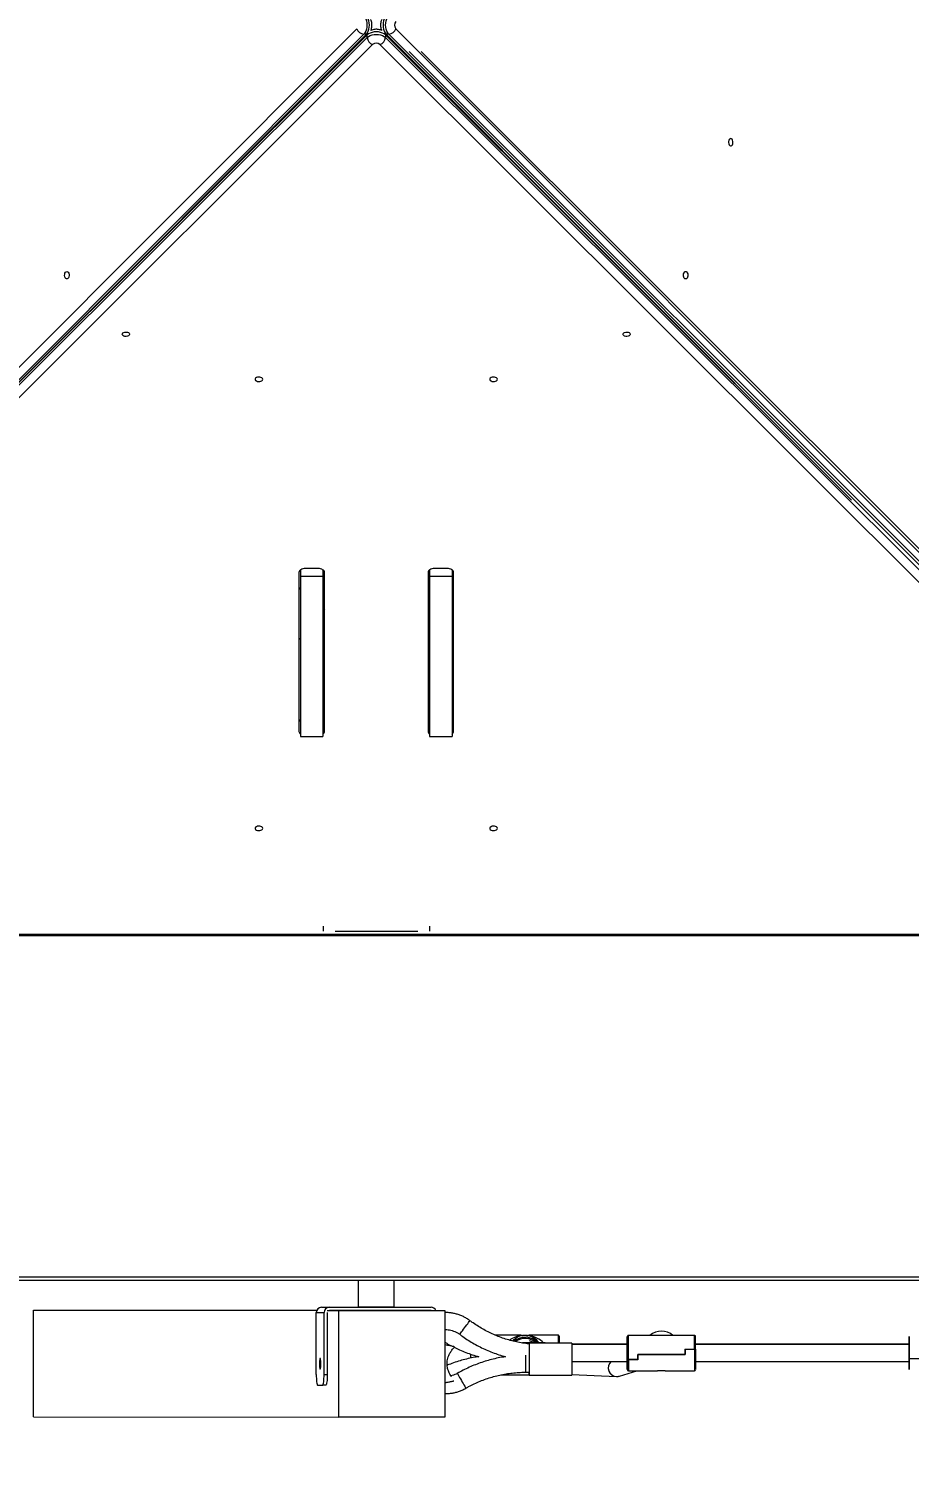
# Model space of a CAD drawing. Header units: millimetres. Extents: x -10881 to 8954, y -8695 to 5624.
# Drawn here: x -5240 to -4415, y -823 to 523 of the extents above; entities that cross this region are included whole.
import ezdxf

# ---------------------------------------------------------------- set-up
doc = ezdxf.new("R2010")
doc.units = ezdxf.units.MM
for name, color, linetype in [('DIKOM_ОБЪЕКТ', 7, 'Continuous'), ('DIKOM_РАЗМЕР_ЗОНА', 7, 'Continuous'), ('DIKOM_РАЗМЕР_ОБЪЕКТА', 7, 'Continuous')]:
    doc.layers.add(name, color=color, linetype=linetype)
doc.styles.add('style1', font='arial.ttf', dxfattribs={"width": 0.8})
doc.dimstyles.new('1-50', dxfattribs={"dimtxt": 300, "dimasz": 200, "dimexe": 100, "dimexo": 0, "dimgap": 100, "dimtad": 1, "dimtxsty": 'style1', "dimcen": 200, "dimclrd": 7, "dimclre": 7, "dimclrt": 7, "dimadec": 1, "dimazin": 2, "dimtfac": 1, "dimtmove": 0, "dimatfit": 2, "dimfxl": 0, "dimlwd": 25, "dimlwe": 18, "dimarcsym": 0})

# ---------------------------------------------------------------- blocks, each defined once
blk = doc.blocks.new('*D9')
at = {"layer": 'Defpoints', "color": 0, "transparency": 16777216}
for p in [(-9534, 4149), (-6877.1, 4149), (-2715.7, -5051.1)]:
    blk.add_point(p, dxfattribs=at)
at = {"layer": 'DIKOM_РАЗМЕР_ОБЪЕКТА', "color": 7, "lineweight": 18, "transparency": 16777216}
for p, q in [((-6877.1, 4149), (-9634, 4149)), ((-2715.7, -5051.1), (-9634, -5051.1))]:
    blk.add_line(p, q, dxfattribs=at)
at = {"layer": 'DIKOM_РАЗМЕР_ОБЪЕКТА', "color": 7, "lineweight": 25, "transparency": 16777216}
blk.add_line((-9534, -4851.1), (-9534, 3949), dxfattribs=at)
at = {"layer": 'DIKOM_РАЗМЕР_ОБЪЕКТА', "color": 7, "transparency": 16777216}
for points in [[(-9567.3, 3949), (-9500.7, 3949), (-9534, 4149)], [(-9567.3, -4851.1), (-9500.7, -4851.1), (-9534, -5051.1)]]:
    blk.add_solid(points, dxfattribs=at)
at = {"layer": 'DIKOM_РАЗМЕР_ОБЪЕКТА', "color": 7, "transparency": 16777216, "insert": (-9787.2, -451.1), "char_height": 300, "attachment_point": 5, "rotation": 90, "style": 'style1'}
blk.add_mtext('9200', dxfattribs=at)
blk = doc.blocks.new('*D10')
at = {"layer": 'Defpoints', "color": 0, "transparency": 16777216}
for p in [(-7152.7, 2730.8), (7385.2, 911.3), (7385.2, -7693.8)]:
    blk.add_point(p, dxfattribs=at)
at = {"layer": 'DIKOM_РАЗМЕР_ОБЪЕКТА', "color": 7, "lineweight": 18, "transparency": 16777216}
for p, q in [((-7152.7, 2730.8), (-7152.7, -7793.8)), ((7385.2, 911.3), (7385.2, -7793.8))]:
    blk.add_line(p, q, dxfattribs=at)
at = {"layer": 'DIKOM_РАЗМЕР_ОБЪЕКТА', "color": 7, "lineweight": 25, "transparency": 16777216}
blk.add_line((-6952.7, -7693.8), (7185.2, -7693.8), dxfattribs=at)
at = {"layer": 'DIKOM_РАЗМЕР_ОБЪЕКТА', "color": 7, "transparency": 16777216}
for points in [[(-6952.7, -7660.4), (-6952.7, -7727.1), (-7152.7, -7693.8)], [(7185.2, -7660.4), (7185.2, -7727.1), (7385.2, -7693.8)]]:
    blk.add_solid(points, dxfattribs=at)
at = {"layer": 'DIKOM_РАЗМЕР_ОБЪЕКТА', "color": 7, "transparency": 16777216, "insert": (116.2, -7440.6), "char_height": 300, "attachment_point": 5, "style": 'style1'}
blk.add_mtext('14500', dxfattribs=at)
blk = doc.blocks.new('*D11')
at = {"layer": 'Defpoints', "color": 0, "transparency": 16777216}
for p in [(-7028.4, 5624.1), (-10431.3, -7165.9), (-2784.8, -7165.9)]:
    blk.add_point(p, dxfattribs=at)
at = {"layer": 'DIKOM_РАЗМЕР_ЗОНА', "color": 7, "lineweight": 18, "transparency": 16777216}
for p, q in [((-7028.4, 5624.1), (-10531.3, 5624.1)), ((-2784.8, -7165.9), (-10531.3, -7165.9))]:
    blk.add_line(p, q, dxfattribs=at)
at = {"layer": 'DIKOM_РАЗМЕР_ЗОНА', "color": 7, "lineweight": 25, "transparency": 16777216}
blk.add_line((-10431.3, 5424.1), (-10431.3, -6965.9), dxfattribs=at)
at = {"layer": 'DIKOM_РАЗМЕР_ЗОНА', "color": 7, "transparency": 16777216}
for points in [[(-10464.6, 5424.1), (-10397.9, 5424.1), (-10431.3, 5624.1)], [(-10464.6, -6965.9), (-10397.9, -6965.9), (-10431.3, -7165.9)]]:
    blk.add_solid(points, dxfattribs=at)
at = {"layer": 'DIKOM_РАЗМЕР_ЗОНА', "color": 7, "transparency": 16777216, "insert": (-10684.4, -770.9), "char_height": 300, "attachment_point": 5, "rotation": 90, "style": 'style1'}
blk.add_mtext('12800', dxfattribs=at)
blk = doc.blocks.new('*D12')
at = {"layer": 'Defpoints', "color": 0, "transparency": 16777216}
for p in [(-9113.3, 3014), (8954.2, 2756.5), (8954.2, -8594.5)]:
    blk.add_point(p, dxfattribs=at)
at = {"layer": 'DIKOM_РАЗМЕР_ЗОНА', "color": 7, "lineweight": 18, "transparency": 16777216}
for p, q in [((-9113.3, 3014), (-9113.3, -8694.5)), ((8954.2, 2756.5), (8954.2, -8694.5))]:
    blk.add_line(p, q, dxfattribs=at)
at = {"layer": 'DIKOM_РАЗМЕР_ЗОНА', "color": 7, "lineweight": 25, "transparency": 16777216}
blk.add_line((-8913.3, -8594.5), (8754.2, -8594.5), dxfattribs=at)
at = {"layer": 'DIKOM_РАЗМЕР_ЗОНА', "color": 7, "transparency": 16777216}
for points in [[(-8913.3, -8561.2), (-8913.3, -8627.8), (-9113.3, -8594.5)], [(8754.2, -8561.2), (8754.2, -8627.8), (8954.2, -8594.5)]]:
    blk.add_solid(points, dxfattribs=at)
at = {"layer": 'DIKOM_РАЗМЕР_ЗОНА', "color": 7, "transparency": 16777216, "insert": (-79.6, -8341.3), "char_height": 300, "attachment_point": 5, "style": 'style1'}
blk.add_mtext('18000', dxfattribs=at)

msp = doc.modelspace()

# ---------------------------------------------------------------- linework, layer by layer
at = {"layer": 'DIKOM_ОБЪЕКТ', "color": 7, "linetype": 'Continuous', "lineweight": 15}
for p, q in [((-5763.762, -309.278), (-4932.875, 522.859)), ((-4926.219, 517.72), (-5757.106, -314.416)), ((-5755.379, -316.143), (-4923.084, 514.585)), ((-4923.084, 516.981), (-5360.114, 80.774)), ((-5360.105, 80.783), (-4923.823, 517.72)), ((-4923.823, 517.72), (-4926.219, 517.72)), ((-4923.823, 517.72), (-4923.002, 517.802)), ((-4923.002, 517.802), (-4923.084, 516.981)), ((-4923.084, 514.585), (-4923.084, 516.981)), ((-4905.955, 516.981), (-4906.037, 517.802)), ((-4906.037, 517.802), (-4905.216, 517.72)), ((-4905.955, 516.981), (-4905.955, 514.585)), ((-4468.935, 80.783), (-4905.955, 516.981)), ((-4905.955, 514.585), (-4073.66, -316.143)), ((-4902.82, 517.72), (-4905.216, 517.72)), ((-4905.216, 517.72), (-4468.925, 80.774)), ((-4071.933, -314.416), (-4902.82, 517.72)), ((-4896.164, 522.858), (-4065.277, -309.278)), ((-4917.945, 507.929), (-5750.24, -322.8)), ((-4078.799, -322.8), (-4911.094, 507.929)), ((-4073.367, -308.716), (-4883.762, 501.369)), ((-4872.295, 501.401), (-4069.34, -301.248)), ((-4985.52, 15.308), (-4985.52, 9.529)), ((-4969.02, 16.531), (-4981.02, 16.531)), ((-4964.52, 15.308), (-4964.52, 9.529)), ((-4864.52, 15.308), (-4864.52, 9.529)), ((-4848.02, 16.531), (-4860.02, 16.531)), ((-4843.52, 15.308), (-4843.52, 9.529)), ((-4987.02, 12.921), (-4987.02, -136.302)), ((-4985.52, 9.529), (-4964.52, 9.529)), ((-4985.52, 9.529), (-4985.52, -140.897)), ((-4964.52, 9.529), (-4964.52, -140.897)), ((-4963.02, -136.302), (-4963.02, 12.921)), ((-4866.02, 12.921), (-4866.02, -136.302)), ((-4864.52, 9.529), (-4843.52, 9.529)), ((-4864.52, 9.529), (-4864.52, -140.897)), ((-4843.52, 9.529), (-4843.52, -140.897)), ((-4842.02, -136.302), (-4842.02, 12.921)), ((-4963.02, -21.195), (-4964.52, -23.21)), ((-4985.52, -48.622), (-4987.02, -50.261)), ((-4985.52, -140.897), (-4964.52, -140.897)), ((-4864.52, -140.897), (-4843.52, -140.897)), ((-4964.409, -318.785), (-4964.409, -323.716)), ((-4864.409, -323.716), (-4864.409, -318.785)), ((-5746.815, -326.449), (-4082.225, -326.449)), ((-5746.815, -327.657), (-4082.225, -327.657)), ((-4953.139, -323.716), (-4875.679, -323.716)), ((-6067.666, -647.878), (-3761.35, -647.878)), ((-6067.666, -650.877), (-3761.35, -650.877)), ((-4931.363, -650.877), (-4931.363, -676.292)), ((-4897.663, -676.292), (-4897.663, -650.877)), ((-5235.98, -678.974), (-5136.726, -678.972)), ((-5235.98, -678.974), (-4970.358, -679.286)), ((-5235.98, -778.974), (-5235.98, -678.974)), ((-5136.726, -678.972), (-4970.305, -679.167)), ((-4970.774, -681.289), (-4963.462, -681.297)), ((-4970.774, -739.289), (-4970.774, -681.289)), ((-4965.811, -676.289), (-4931.363, -676.288)), ((-4965.811, -676.289), (-4958.499, -676.297)), ((-4963.462, -739.297), (-4963.462, -681.297)), ((-4960.484, -679.297), (-4949.58, -679.31)), ((-4960.484, -681.297), (-4960.484, -739.297)), ((-4958.499, -676.297), (-4863.215, -676.295)), ((-4863.215, -679.295), (-4958.499, -679.297)), ((-4949.58, -679.31), (-4850.326, -679.308)), ((-4949.58, -779.31), (-4949.58, -679.31)), ((-4897.663, -676.287), (-4870.527, -676.287)), ((-4870.527, -676.287), (-4863.215, -676.295)), ((-4861.229, -679.295), (-4850.326, -679.308)), ((-4850.326, -679.308), (-4850.326, -779.308)), ((-4849.076, -711.735), (-4850.326, -711.551)), ((-4849.076, -711.735), (-4850.326, -711.551)), ((-4779.049, -702.518), (-4802.929, -702.518)), ((-4778.328, -702.803), (-4777.59, -702.832)), ((-4756.23, -709.792), (-4777.45, -709.792)), ((-4772.719, -702.832), (-4771.981, -702.803)), ((-4731.229, -709.835), (-4771.229, -709.835)), ((-4744.154, -702.518), (-4771.22, -702.518)), ((-4765.767, -709.792), (-4770.976, -707.691)), ((-4756.23, -709.792), (-4756.23, -709.835)), ((-4679.175, -711.018), (-4731.229, -711.018)), ((-4679.175, -711.061), (-4731.229, -711.061)), ((-4679.175, -711.104), (-4731.229, -711.104)), ((-4679.175, -711.148), (-4731.229, -711.148)), ((-4679.175, -711.191), (-4731.229, -711.191)), ((-4679.175, -711.234), (-4731.229, -711.234)), ((-4679.175, -711.277), (-4731.229, -711.277)), ((-4648.902, -702.777), (-4678.175, -702.777)), ((-4616.175, -702.777), (-4645.448, -702.777)), ((-4414.829, -711.018), (-4615.175, -711.018)), ((-4414.829, -711.061), (-4615.175, -711.061)), ((-4414.829, -711.104), (-4615.175, -711.104)), ((-4414.829, -711.148), (-4615.175, -711.148)), ((-4414.829, -711.191), (-4615.175, -711.191)), ((-4414.829, -711.234), (-4615.175, -711.234)), ((-4414.829, -711.277), (-4615.175, -711.277)), ((-4679.175, -715.177), (-4679.175, -714.904)), ((-4679.175, -715.076), (-4679.175, -719.96)), ((-4679.175, -715.177), (-4679.175, -715.278)), ((-4679.175, -720.281), (-4679.175, -715.177)), ((-4679.175, -720.281), (-4679.175, -715.278)), ((-4679.175, -720.161), (-4679.175, -720.281)), ((-4679.175, -720.281), (-4679.175, -725.266)), ((-4679.175, -725.343), (-4679.175, -725.164)), ((-4679.175, -725.343), (-4679.175, -725.44)), ((-4669.275, -725.427), (-4678.175, -725.427)), ((-4669.175, -725.524), (-4678.175, -725.524)), ((-4625.175, -720.603), (-4669.275, -720.603)), ((-4669.175, -725.266), (-4669.275, -725.266)), ((-4669.175, -720.603), (-4625.075, -720.603)), ((-4669.175, -720.603), (-4669.175, -721.567)), ((-4669.175, -721.567), (-4669.175, -725.266)), ((-4669.175, -725.266), (-4669.175, -725.524)), ((-4625.175, -715.556), (-4616.175, -715.556)), ((-4625.175, -720.161), (-4625.075, -720.161)), ((-4625.175, -720.281), (-4625.075, -720.281)), ((-4625.075, -715.659), (-4625.075, -715.556)), ((-4625.075, -715.659), (-4616.175, -715.659)), ((-4625.075, -720.161), (-4625.075, -720.281)), ((-4625.075, -720.281), (-4625.075, -720.161)), ((-4625.075, -720.603), (-4625.075, -720.281)), ((-4615.175, -715.472), (-4615.175, -715.299)), ((-4615.175, -715.574), (-4615.175, -715.395)), ((-4414.829, -714.543), (-4414.829, -714.462)), ((-4414.829, -719.578), (-4414.829, -714.543)), ((-4414.829, -714.583), (-4414.829, -719.482)), ((-4414.829, -714.583), (-4414.829, -714.644)), ((-4414.829, -719.578), (-4414.829, -714.644)), ((-4414.829, -719.542), (-4414.829, -719.578)), ((-4414.829, -719.578), (-4414.829, -724.577)), ((-4414.829, -724.53), (-4414.829, -724.476)), ((-4404.829, -724.577), (-4414.829, -724.577)), ((-4414.829, -724.577), (-4414.829, -724.629)), ((-4963.462, -739.297), (-4960.484, -739.297)), ((-4797.897, -739.749), (-4796.23, -739.749)), ((-4796.23, -739.792), (-4771.229, -739.792)), ((-4774.68, -737.277), (-4771.229, -737.277)), ((-4771.229, -739.835), (-4731.229, -739.835)), ((-4731.229, -727.277), (-4679.175, -727.277)), ((-4731.229, -739.403), (-4689.461, -741.24)), ((-4686.653, -740.876), (-4670.267, -735.777)), ((-4678.175, -735.777), (-4650.945, -735.777)), ((-4643.459, -735.777), (-4616.175, -735.777)), ((-4615.175, -727.277), (-4414.829, -727.277)), ((-4969.555, -749.29), (-4964.68, -749.296)), ((-4961.703, -749.296), (-4964.68, -749.296)), ((-4850.326, -747.007), (-4849.076, -746.824)), ((-4850.326, -747.007), (-4849.076, -746.824)), ((-4689.461, -741.24), (-4689.242, -741.247)), ((-4686.961, -740.965), (-4686.653, -740.876)), ((-5235.98, -778.974), (-4949.58, -779.31)), ((-4850.326, -779.308), (-4949.58, -779.31))]:
    msp.add_line(p, q, dxfattribs=at)
at = {"layer": 'DIKOM_ОБЪЕКТ', "color": 7, "linetype": 'Continuous', "lineweight": 15, "flags": 128}
for points in [[(-4926.219, 534.849), (-4925.232, 533.614), (-4924.417, 532.07), (-4923.81, 530.282), (-4923.435, 528.326), (-4923.308, 526.284), (-4923.435, 524.242), (-4923.81, 522.286), (-4924.417, 520.498), (-4925.232, 518.955), (-4926.219, 517.72)], [(-4923.823, 517.72), (-4922.836, 518.955), (-4922.021, 520.499), (-4921.414, 522.286), (-4921.039, 524.242), (-4920.912, 526.284), (-4921.039, 528.326), (-4921.414, 530.282), (-4922.021, 532.07), (-4922.836, 533.614), (-4923.823, 534.849)], [(-4905.216, 534.849), (-4906.203, 533.614), (-4907.018, 532.07), (-4907.626, 530.282), (-4908.001, 528.326), (-4908.127, 526.284), (-4908.001, 524.242), (-4907.626, 522.286), (-4907.018, 520.499), (-4906.203, 518.955), (-4905.216, 517.72)], [(-4902.82, 517.72), (-4903.808, 518.955), (-4904.622, 520.498), (-4905.23, 522.286), (-4905.605, 524.242), (-4905.732, 526.284), (-4905.605, 528.326), (-4905.23, 530.282), (-4904.622, 532.07), (-4903.808, 533.614), (-4902.82, 534.849)], [(-4905.955, 516.981), (-4907.19, 517.968), (-4908.734, 518.783), (-4910.521, 519.39), (-4912.478, 519.765), (-4914.52, 519.892), (-4916.562, 519.765), (-4918.518, 519.39), (-4920.305, 518.783), (-4921.849, 517.968), (-4923.084, 516.981)], [(-4923.084, 514.585), (-4921.849, 515.572), (-4920.305, 516.386), (-4918.518, 516.994), (-4916.562, 517.369), (-4914.52, 517.496), (-4912.478, 517.369), (-4910.521, 516.994), (-4908.734, 516.386), (-4907.19, 515.572), (-4905.955, 514.585)], [(-4582.208, 419.844), (-4582.892, 419.654), (-4583.502, 419.106), (-4583.972, 418.258), (-4584.25, 417.203), (-4584.307, 416.055), (-4584.137, 414.938), (-4583.758, 413.973), (-4583.211, 413.266), (-4582.555, 412.892), (-4581.862, 412.892), (-4581.206, 413.266), (-4580.659, 413.974), (-4580.279, 414.939), (-4580.109, 416.056), (-4580.166, 417.204), (-4580.445, 418.259), (-4580.915, 419.106), (-4581.524, 419.655), (-4582.208, 419.844)], [(-5204.571, 295.122), (-5203.887, 294.932), (-5203.277, 294.384), (-5202.808, 293.536), (-5202.529, 292.481), (-5202.472, 291.332), (-5202.642, 290.216), (-5203.021, 289.251), (-5203.568, 288.544), (-5204.224, 288.17), (-5204.918, 288.17), (-5205.573, 288.544), (-5206.121, 289.252), (-5206.5, 290.216), (-5206.67, 291.333), (-5206.613, 292.482), (-5206.334, 293.537), (-5205.865, 294.384), (-5205.255, 294.932), (-5204.571, 295.122)], [(-4624.468, 288.122), (-4625.152, 288.311), (-4625.762, 288.86), (-4626.232, 289.707), (-4626.51, 290.762), (-4626.567, 291.911), (-4626.397, 293.027), (-4626.018, 293.992), (-4625.471, 294.7), (-4624.815, 295.074), (-4624.122, 295.074), (-4623.466, 294.7), (-4622.919, 293.993), (-4622.539, 293.028), (-4622.369, 291.911), (-4622.426, 290.763), (-4622.705, 289.708), (-4623.175, 288.86), (-4623.784, 288.312), (-4624.468, 288.122)], [(-5152.734, 236.285), (-5152.544, 236.969), (-5151.996, 237.578), (-5151.148, 238.048), (-5150.093, 238.326), (-5148.945, 238.384), (-5147.828, 238.213), (-5146.863, 237.834), (-5146.156, 237.287), (-5145.782, 236.631), (-5145.782, 235.938), (-5146.156, 235.282), (-5146.863, 234.735), (-5147.828, 234.356), (-5148.945, 234.186), (-5150.093, 234.243), (-5151.148, 234.522), (-5151.996, 234.991), (-5152.544, 235.601), (-5152.734, 236.285)], [(-4683.305, 236.285), (-4683.116, 236.969), (-4682.567, 237.578), (-4681.72, 238.048), (-4680.665, 238.326), (-4679.516, 238.384), (-4678.399, 238.213), (-4677.435, 237.834), (-4676.727, 237.287), (-4676.353, 236.631), (-4676.353, 235.938), (-4676.727, 235.282), (-4677.435, 234.735), (-4678.399, 234.356), (-4679.516, 234.186), (-4680.665, 234.243), (-4681.72, 234.522), (-4682.567, 234.991), (-4683.116, 235.601), (-4683.305, 236.285)], [(-5021.02, 194.033), (-5021.209, 194.717), (-5021.758, 195.326), (-5022.605, 195.796), (-5023.66, 196.074), (-5024.809, 196.132), (-5025.926, 195.962), (-5026.89, 195.582), (-5027.598, 195.035), (-5027.972, 194.38), (-5027.972, 193.686), (-5027.598, 193.031), (-5026.89, 192.484), (-5025.926, 192.104), (-5024.809, 191.934), (-5023.66, 191.991), (-5022.605, 192.27), (-5021.758, 192.739), (-5021.209, 193.349), (-5021.02, 194.033)], [(-4801.02, 194.033), (-4801.209, 194.717), (-4801.758, 195.326), (-4802.605, 195.796), (-4803.66, 196.074), (-4804.809, 196.132), (-4805.926, 195.962), (-4806.89, 195.582), (-4807.598, 195.035), (-4807.972, 194.38), (-4807.972, 193.686), (-4807.598, 193.031), (-4806.89, 192.484), (-4805.926, 192.104), (-4804.809, 191.934), (-4803.66, 191.991), (-4802.605, 192.27), (-4801.758, 192.739), (-4801.209, 193.349), (-4801.02, 194.033)], [(-4981.02, 16.531), (-4982.19, 16.461), (-4983.316, 16.256), (-4984.353, 15.922), (-4985.262, 15.473), (-4986.008, 14.926), (-4986.563, 14.302), (-4986.904, 13.625), (-4987.02, 12.921)], [(-4963.02, 12.921), (-4963.135, 13.625), (-4963.476, 14.302), (-4964.031, 14.926), (-4964.777, 15.473), (-4965.686, 15.922), (-4966.724, 16.256), (-4967.849, 16.461), (-4969.02, 16.531)], [(-4860.02, 16.531), (-4861.19, 16.461), (-4862.316, 16.256), (-4863.353, 15.922), (-4864.262, 15.473), (-4865.008, 14.926), (-4865.563, 14.302), (-4865.904, 13.625), (-4866.02, 12.921)], [(-4842.02, 12.921), (-4842.135, 13.625), (-4842.476, 14.302), (-4843.031, 14.926), (-4843.777, 15.473), (-4844.686, 15.922), (-4845.724, 16.256), (-4846.849, 16.461), (-4848.02, 16.531)], [(-4985.52, -1.149), (-4986.642, -2.686), (-4987.02, -3.199)], [(-5021.02, -227.159), (-5021.209, -226.475), (-5021.758, -225.865), (-5022.605, -225.396), (-5023.66, -225.117), (-5024.809, -225.06), (-5025.926, -225.23), (-5026.89, -225.609), (-5027.598, -226.156), (-5027.972, -226.812), (-5027.972, -227.505), (-5027.598, -228.161), (-5026.89, -228.708), (-5025.926, -229.087), (-5024.809, -229.257), (-5023.66, -229.2), (-5022.605, -228.922), (-5021.758, -228.452), (-5021.209, -227.842), (-5021.02, -227.159)], [(-4801.02, -227.159), (-4801.209, -226.475), (-4801.758, -225.865), (-4802.605, -225.396), (-4803.66, -225.117), (-4804.809, -225.06), (-4805.926, -225.23), (-4806.89, -225.609), (-4807.598, -226.156), (-4807.972, -226.812), (-4807.972, -227.505), (-4807.598, -228.161), (-4806.89, -228.708), (-4805.926, -229.087), (-4804.809, -229.257), (-4803.66, -229.2), (-4802.605, -228.922), (-4801.758, -228.452), (-4801.209, -227.842), (-4801.02, -227.159)], [(-4897.663, -676.292), (-4897.842, -676.292), (-4898.377, -676.293), (-4899.256, -676.293), (-4900.46, -676.293), (-4901.963, -676.294), (-4903.734, -676.294), (-4905.735, -676.294), (-4907.923, -676.294), (-4910.251, -676.294), (-4912.67, -676.294), (-4915.128, -676.294), (-4917.573, -676.294), (-4919.953, -676.294), (-4922.217, -676.294), (-4924.317, -676.294), (-4926.208, -676.294), (-4927.85, -676.293), (-4929.207, -676.293), (-4930.251, -676.293), (-4930.96, -676.293), (-4931.318, -676.292), (-4931.363, -676.292)], [(-4836.313, -701.677), (-4836.201, -701.528), (-4835.87, -701.086), (-4835.334, -700.373), (-4834.621, -699.421), (-4833.762, -698.276), (-4832.797, -696.991), (-4831.773, -695.625), (-4830.737, -694.243), (-4829.737, -692.909), (-4828.819, -691.687), (-4828.028, -690.632), (-4827.4, -689.794), (-4826.964, -689.213), (-4826.741, -688.915), (-4826.713, -688.877)], [(-4771.229, -709.835), (-4771.229, -710.011), (-4771.229, -710.535), (-4771.229, -711.393), (-4771.229, -712.567), (-4771.229, -714.029), (-4771.229, -715.743), (-4771.229, -717.671), (-4771.229, -719.767), (-4771.229, -721.981), (-4771.229, -724.263), (-4771.229, -726.557), (-4771.229, -728.812), (-4771.229, -730.973), (-4771.229, -732.99), (-4771.229, -734.816), (-4771.229, -736.409), (-4771.229, -737.73), (-4771.229, -738.748), (-4771.229, -739.441), (-4771.229, -739.791), (-4771.229, -739.791), (-4771.229, -739.44), (-4771.229, -738.747), (-4771.229, -737.727), (-4771.229, -737.234)], [(-4771.229, -710.463), (-4771.229, -710.01), (-4771.229, -709.835)], [(-4744.154, -702.518), (-4744.154, -702.623), (-4744.154, -703.085), (-4744.154, -703.903), (-4744.154, -705.059), (-4744.154, -706.529), (-4744.154, -708.278), (-4744.154, -709.835)], [(-4743.154, -703.518), (-4743.154, -703.618), (-4743.154, -704.06), (-4743.154, -704.844), (-4743.154, -705.952), (-4743.154, -707.359), (-4743.154, -709.033), (-4743.154, -709.835)], [(-4731.229, -709.835), (-4731.229, -710.011), (-4731.229, -710.535), (-4731.229, -711.393), (-4731.229, -712.567), (-4731.229, -714.029), (-4731.229, -715.743), (-4731.229, -717.671), (-4731.229, -719.767), (-4731.229, -721.981), (-4731.229, -724.263), (-4731.229, -726.557), (-4731.229, -728.812), (-4731.229, -730.973), (-4731.229, -732.99), (-4731.229, -734.816), (-4731.229, -736.409), (-4731.229, -737.73), (-4731.229, -738.748), (-4731.229, -739.441), (-4731.229, -739.791), (-4731.229, -739.835)], [(-4679.175, -725.343), (-4679.175, -723.122), (-4679.175, -720.813), (-4679.175, -718.47), (-4679.175, -716.144), (-4679.175, -713.891), (-4679.175, -711.76), (-4679.175, -709.802), (-4679.175, -708.06), (-4679.175, -706.575), (-4679.175, -705.381), (-4679.175, -704.504), (-4679.175, -703.966), (-4679.175, -703.777), (-4679.175, -703.944), (-4679.175, -704.461), (-4679.175, -705.317), (-4679.175, -706.492), (-4679.175, -707.96), (-4679.175, -709.687), (-4679.175, -711.234)], [(-4679.175, -711.277), (-4679.175, -710.855), (-4679.175, -710.805), (-4679.175, -711.147), (-4679.175, -711.867), (-4679.175, -712.931), (-4679.175, -714.289)], [(-4678.175, -725.427), (-4678.175, -723.073), (-4678.175, -720.635), (-4678.175, -718.166), (-4678.175, -715.721), (-4678.175, -713.357), (-4678.175, -711.125), (-4678.175, -709.075), (-4678.175, -707.255), (-4678.175, -705.703), (-4678.175, -704.455), (-4678.175, -703.539), (-4678.175, -702.976), (-4678.175, -702.778), (-4678.175, -702.777)], [(-4616.175, -715.556), (-4616.175, -713.218), (-4616.175, -711.013), (-4616.175, -708.99), (-4616.175, -707.193), (-4616.175, -705.663), (-4616.175, -704.433), (-4616.175, -703.53), (-4616.175, -702.974), (-4616.175, -702.778), (-4616.175, -702.777)], [(-4615.175, -715.472), (-4615.175, -713.194), (-4615.175, -711.062), (-4615.175, -709.128), (-4615.175, -707.438), (-4615.175, -706.033), (-4615.175, -704.947), (-4615.175, -704.206), (-4615.175, -703.827), (-4615.175, -703.777)], [(-4414.829, -724.53), (-4414.829, -722.27), (-4414.829, -719.942), (-4414.829, -717.599), (-4414.829, -715.294), (-4414.829, -713.081), (-4414.829, -711.009), (-4414.829, -709.126), (-4414.829, -707.476), (-4414.829, -706.095), (-4414.829, -705.016), (-4414.829, -704.264), (-4414.829, -703.854), (-4414.829, -703.798), (-4414.829, -704.096), (-4414.829, -704.741), (-4414.829, -705.718), (-4414.829, -707.006), (-4414.829, -708.575), (-4414.829, -710.388), (-4414.829, -711.234)], [(-4414.829, -711.277), (-4414.829, -710.933), (-4414.829, -710.78), (-4414.829, -711.021), (-4414.829, -711.645), (-4414.829, -712.623), (-4414.829, -713.909)], [(-4967.118, -724.293), (-4967.282, -724.478), (-4967.434, -725.02), (-4967.563, -725.88), (-4967.659, -726.992), (-4967.714, -728.275), (-4967.726, -729.633), (-4967.692, -730.967), (-4967.616, -732.176), (-4967.502, -733.171), (-4967.361, -733.879), (-4967.201, -734.246), (-4967.035, -734.246), (-4966.875, -733.879), (-4966.733, -733.172), (-4966.62, -732.177), (-4966.544, -730.968), (-4966.51, -729.635), (-4966.521, -728.276), (-4966.577, -726.993), (-4966.672, -725.881), (-4966.801, -725.021), (-4966.953, -724.479), (-4967.118, -724.293)], [(-4826.231, -720.194), (-4826.231, -721.895), (-4826.231, -724.052)], [(-4796.23, -721.823), (-4796.23, -721.938), (-4796.23, -723.103)], [(-4774.68, -721.277), (-4774.68, -721.465), (-4774.68, -722.017), (-4774.68, -722.909), (-4774.68, -724.099), (-4774.68, -725.531), (-4774.68, -727.138), (-4774.68, -728.845), (-4774.68, -730.573), (-4774.68, -732.239), (-4774.68, -733.768), (-4774.68, -735.086), (-4774.68, -736.133), (-4774.68, -736.859), (-4774.68, -737.231), (-4774.68, -737.277)], [(-4679.175, -714.289), (-4679.175, -714.415), (-4679.175, -714.529), (-4679.175, -714.63), (-4679.175, -714.716), (-4679.175, -714.788), (-4679.175, -714.843), (-4679.175, -714.882), (-4679.175, -714.904)], [(-4679.175, -727.277), (-4679.175, -727.632), (-4679.175, -727.775), (-4679.175, -727.546), (-4679.175, -726.956), (-4679.175, -726.03), (-4679.175, -724.81), (-4679.175, -723.347), (-4679.175, -721.707), (-4679.175, -719.96)], [(-4679.175, -725.44), (-4679.175, -727.565), (-4679.175, -729.491), (-4679.175, -731.172), (-4679.175, -732.566), (-4679.175, -733.64), (-4679.175, -734.368), (-4679.175, -734.734), (-4679.175, -734.727), (-4679.175, -734.349), (-4679.175, -733.607), (-4679.175, -732.521), (-4679.175, -731.117), (-4679.175, -729.427), (-4679.175, -727.493), (-4679.175, -727.234)], [(-4678.175, -725.524), (-4678.175, -727.716), (-4678.175, -729.722), (-4678.175, -731.498), (-4678.175, -733.004), (-4678.175, -734.208), (-4678.175, -735.083), (-4678.175, -735.61), (-4678.175, -735.777)], [(-4669.275, -725.427), (-4669.275, -724.846), (-4669.275, -724.257), (-4669.275, -723.66), (-4669.275, -723.058), (-4669.275, -722.45), (-4669.275, -721.837), (-4669.275, -721.221), (-4669.275, -720.603)], [(-4669.175, -725.524), (-4669.175, -724.932), (-4669.175, -724.331), (-4669.175, -723.723), (-4669.175, -723.109), (-4669.175, -722.488), (-4669.175, -721.863), (-4669.175, -721.234), (-4669.175, -720.603)], [(-4669.175, -721.567), (-4669.175, -721.398), (-4669.175, -721.228), (-4669.175, -721.058), (-4669.175, -720.887), (-4669.175, -720.716), (-4669.175, -720.603)], [(-4625.175, -715.556), (-4625.175, -716.178), (-4625.175, -716.804), (-4625.175, -717.433), (-4625.175, -718.065), (-4625.175, -718.699), (-4625.175, -719.334), (-4625.175, -719.969), (-4625.175, -720.603)], [(-4625.075, -715.659), (-4625.075, -716.268), (-4625.075, -716.881), (-4625.075, -717.498), (-4625.075, -718.118), (-4625.075, -718.739), (-4625.075, -719.36), (-4625.075, -719.982), (-4625.075, -720.603)], [(-4616.175, -715.659), (-4616.175, -718.101), (-4616.175, -720.571), (-4616.175, -723.011), (-4616.175, -725.367), (-4616.175, -727.588), (-4616.175, -729.622), (-4616.175, -731.424), (-4616.175, -732.954), (-4616.175, -734.179), (-4616.175, -735.069), (-4616.175, -735.606), (-4616.175, -735.777)], [(-4615.175, -715.574), (-4615.175, -717.887), (-4615.175, -720.231), (-4615.175, -722.553), (-4615.175, -724.801), (-4615.175, -726.922), (-4615.175, -728.868), (-4615.175, -730.595), (-4615.175, -732.062), (-4615.175, -733.238), (-4615.175, -734.094), (-4615.175, -734.611), (-4615.175, -734.777)], [(-4414.829, -713.909), (-4414.829, -714.029), (-4414.829, -714.136), (-4414.829, -714.23), (-4414.829, -714.309), (-4414.829, -714.372), (-4414.829, -714.419), (-4414.829, -714.449), (-4414.829, -714.462)], [(-4414.829, -727.277), (-4414.829, -727.296), (-4414.829, -727.707), (-4414.829, -727.75), (-4414.829, -727.422), (-4414.829, -726.739), (-4414.829, -725.729), (-4414.829, -724.437), (-4414.829, -722.92), (-4414.829, -721.244), (-4414.829, -719.482)], [(-4414.829, -724.629), (-4414.829, -726.814), (-4414.829, -728.818), (-4414.829, -730.593), (-4414.829, -732.095), (-4414.829, -733.289), (-4414.829, -734.145), (-4414.829, -734.644), (-4414.829, -734.773), (-4414.829, -734.529), (-4414.829, -733.917), (-4414.829, -732.954), (-4414.829, -731.661), (-4414.829, -730.07), (-4414.829, -728.22), (-4414.829, -727.234)], [(-4970.774, -739.289), (-4970.751, -741.24), (-4970.681, -743.116), (-4970.569, -744.845), (-4970.417, -746.36), (-4970.232, -747.604), (-4970.022, -748.528), (-4969.793, -749.098), (-4969.555, -749.29)], [(-4964.68, -749.296), (-4964.443, -749.104), (-4964.214, -748.535), (-4964.003, -747.611), (-4963.819, -746.368), (-4963.667, -744.853), (-4963.554, -743.124), (-4963.485, -741.248), (-4963.462, -739.297)], [(-4960.484, -739.297), (-4960.507, -741.248), (-4960.577, -743.124), (-4960.689, -744.853), (-4960.841, -746.368), (-4961.026, -747.611), (-4961.236, -748.535), (-4961.465, -749.104), (-4961.703, -749.296)], [(-4838.538, -738.344), (-4838.444, -738.506), (-4838.169, -738.985), (-4837.724, -739.758), (-4837.13, -740.79), (-4836.416, -742.031), (-4835.614, -743.424), (-4834.763, -744.903), (-4833.901, -746.4), (-4833.069, -747.845), (-4832.307, -749.169), (-4831.649, -750.312), (-4831.127, -751.219), (-4830.764, -751.848), (-4830.579, -752.17), (-4830.555, -752.211)], [(-4689.146, -741.234), (-4687.428, -741.075), (-4686.961, -740.965)]]:
    msp.add_lwpolyline(points, dxfattribs=at)
at = {"layer": 'DIKOM_ОБЪЕКТ', "color": 7, "linetype": 'Continuous', "lineweight": 15}
for centre, radius, start, end in [((-4891.89, 526.284), 5.478, 141.287888, 218.712112), ((-4925.539, 525.48), 7.79, 199.668384, 264.996571), ((-4915.323, 515.265), 7.791, 185.005394, 250.330055), ((-4913.716, 515.265), 7.791, 289.669945, 354.994606), ((-4903.5, 525.48), 7.79, 275.003429, 340.331616), ((-4914.52, 503.654), 5.478, 51.294434, 128.705566), ((-4983.982, -124.078), 3.047, 184.569318, 239.701351), ((-4966.057, -124.078), 3.047, 300.298639, 355.430681), ((-4862.982, -124.078), 3.047, 184.569318, 239.701351), ((-4845.057, -124.078), 3.047, 300.298639, 355.430681), ((-4983.982, -136.059), 3.047, 184.569318, 239.701351), ((-4966.057, -136.059), 3.047, 300.298639, 355.430681), ((-4862.982, -136.059), 3.047, 184.569318, 239.701351), ((-4845.057, -136.059), 3.047, 300.298639, 355.430681), ((-4965.792, -681.27), 4.982, 90.21633, 180.213366), ((-4958.48, -681.279), 4.982, 90.21633, 180.213366), ((-4863.224, -681.258), 4.962, 23.256729, 89.891063), ((-4647.175, -715.311), 16.538, 49.278346, 130.721654), ((-4775.154, -720.965), 16.508, 42.597964, 129.234217), ((-4775.154, -721.003), 15.508, 46.295392, 125.97642), ((-4689.088, -733.246), 8.003, 131.296314, 267.325611), ((-4689.001, -733.228), 8.008, 131.541884, 268.965207)]:
    msp.add_arc(centre, radius, start, end, dxfattribs=at)
for centre, major_axis, ratio, start_param, end_param in [((-4775.154, -719.018), (21.468, 1.522), 0.76529487, 1.66471843, 2.24403266), ((-4775.154, -719.018), (11.895, 12.018), 0.95146444, 0.95325358, 1.58403597), ((-4775.154, -719.018), (-11.896, 12.017), 0.95146473, 4.54995112, 5.32985391), ((-4775.154, -719.018), (21.468, -1.522), 0.76529143, 0.68576026, 1.47687262), ((-4647.175, -719.277), (-12.143, 12.406), 0.9004714, 5.45615266, 5.62777702), ((-4647.175, -719.277), (21.368, -3.136), 0.75810258, 1.68158749, 1.761999), ((-4647.175, -719.277), (12.142, 12.407), 0.90047082, 0.65537136, 0.82699573), ((-4647.175, -719.277), (21.368, 3.136), 0.7581058, 1.37959049, 1.460002)]:
    msp.add_ellipse(centre, major_axis=major_axis, ratio=ratio, start_param=start_param, end_param=end_param, dxfattribs=at)
for points, knots in [([(-4919.692, 521.108), (-4919.49, 521.556), (-4919.055, 522.519), (-4918.669, 524.139), (-4918.486, 525.902), (-4918.556, 527.722), (-4918.919, 529.528), (-4919.311, 530.792), (-4919.659, 531.392), (-4919.696, 531.458)], [0, 0, 0, 0, 0.13978552, 0.30013442, 0.46417963, 0.63088151, 0.80163998, 0.97839713, 1, 1, 1, 1]), ([(-4909.347, 531.462), (-4909.55, 531.013), (-4909.985, 530.05), (-4910.371, 528.429), (-4910.553, 526.666), (-4910.483, 524.846), (-4910.12, 523.041), (-4909.728, 521.776), (-4909.381, 521.177), (-4909.343, 521.112)], [0, 0, 0, 0, 0.13989075, 0.30025445, 0.46430829, 0.63102031, 0.80179246, 0.97856823, 1, 1, 1, 1]), ([(-4909.343, 521.112), (-4909.791, 521.315), (-4910.754, 521.75), (-4912.375, 522.136), (-4914.138, 522.318), (-4915.958, 522.248), (-4917.764, 521.885), (-4919.028, 521.493), (-4919.627, 521.146), (-4919.692, 521.108)], [0, 0, 0, 0, 0.1398769, 0.30023639, 0.46428736, 0.63099497, 0.80176222, 0.97853461, 1, 1, 1, 1]), ([(-4826.713, -688.877), (-4827.266, -688.476), (-4828.754, -687.397), (-4831.326, -685.856), (-4834.443, -684.335), (-4837.688, -683.109), (-4841.032, -682.18), (-4844.445, -681.571), (-4847.555, -681.266), (-4849.518, -681.304), (-4850.326, -681.319)], [0, 0, 0, 0, 0.08112324, 0.21826092, 0.35542947, 0.49259804, 0.62976661, 0.76693519, 0.90410376, 1, 1, 1, 1]), ([(-4850.326, -697.318), (-4850.151, -697.303), (-4849.101, -697.217), (-4847.162, -697.367), (-4844.558, -697.784), (-4842.022, -698.536), (-4839.597, -699.582), (-4837.705, -700.671), (-4836.653, -701.432), (-4836.313, -701.677)], [0, 0, 0, 0, 0.0350801, 0.21125749, 0.38743488, 0.56361227, 0.73978966, 0.91596705, 1, 1, 1, 1]), ([(-4771.229, -710.623), (-4772.283, -710.519), (-4775.311, -710.219), (-4780.27, -709.381), (-4786.088, -708.136), (-4791.829, -706.568), (-4797.479, -704.702), (-4803.022, -702.538), (-4808.443, -700.082), (-4813.726, -697.343), (-4818.853, -694.324), (-4823.174, -691.479), (-4825.742, -689.591), (-4826.713, -688.877)], [0, 0, 0, 0, 0.05268614, 0.15128621, 0.24988627, 0.34848633, 0.4470864, 0.54568646, 0.64428652, 0.74288659, 0.84148665, 0.94008672, 1, 1, 1, 1]), ([(-4850.326, -708.974), (-4849.488, -709.489), (-4847.239, -710.871), (-4844.893, -712.083), (-4843.422, -712.843)], [0, 0, 0, 0, 0.37278936, 1, 1, 1, 1]), ([(-4841.138, -713.419), (-4841.158, -713.401), (-4841.205, -713.36), (-4841.756, -713.21), (-4842.791, -712.971), (-4844.31, -712.653), (-4846.22, -712.274), (-4847.862, -711.961), (-4848.872, -711.773), (-4849.076, -711.735)], [0, 0, 0, 0, 0.11735786, 0.27843128, 0.45396603, 0.63565447, 0.79396795, 0.95846681, 1, 1, 1, 1]), ([(-4841.138, -713.419), (-4841.158, -713.401), (-4841.205, -713.36), (-4841.756, -713.21), (-4842.791, -712.971), (-4844.31, -712.653), (-4846.22, -712.274), (-4847.862, -711.961), (-4848.872, -711.773), (-4849.076, -711.735)], [0, 0, 0, 0, 0.11735786, 0.27843128, 0.45396603, 0.63565447, 0.79396795, 0.95846681, 1, 1, 1, 1]), ([(-4836.313, -701.677), (-4835.386, -702.361), (-4832.753, -704.302), (-4828.271, -707.301), (-4822.823, -710.585), (-4817.217, -713.592), (-4811.468, -716.315), (-4805.594, -718.758), (-4799.596, -720.87), (-4795.536, -722.177), (-4793.459, -722.693), (-4793.438, -722.698)], [0, 0, 0, 0, 0.07193827, 0.20432344, 0.3367182, 0.46911297, 0.60150773, 0.73390249, 0.86629726, 0.99869202, 1, 1, 1, 1]), ([(-4778.328, -702.803), (-4778.36, -702.795), (-4778.662, -702.721), (-4779.026, -702.606), (-4779.218, -702.52), (-4779.095, -702.528), (-4779.049, -702.531)], [0, 0, 0, 0, 0.04981282, 0.4684079, 0.80379833, 1, 1, 1, 1]), ([(-4778.936, -702.532), (-4778.75, -702.557), (-4778.374, -702.607), (-4777.633, -702.726), (-4777.102, -702.765), (-4776.986, -702.774)], [0, 0, 0, 0, 0.43506293, 0.87773445, 1, 1, 1, 1]), ([(-4772.719, -702.832), (-4773.106, -702.79), (-4773.875, -702.708), (-4775.238, -702.667), (-4776.538, -702.718), (-4777.248, -702.795), (-4777.59, -702.832)], [0, 0, 0, 0, 0.2603868, 0.51751671, 0.76840578, 1, 1, 1, 1]), ([(-4773.312, -702.777), (-4772.994, -702.744), (-4772.286, -702.67), (-4771.531, -702.548), (-4771.114, -702.5), (-4771.162, -702.562), (-4771.533, -702.69), (-4771.882, -702.778), (-4771.981, -702.803)], [0, 0, 0, 0, 0.15871621, 0.35308198, 0.54799013, 0.73818254, 0.9257905, 1, 1, 1, 1]), ([(-4743.193, -703.265), (-4743.202, -703.227), (-4743.235, -703.088), (-4743.373, -702.869), (-4743.622, -702.651), (-4743.9, -702.526), (-4744.084, -702.532), (-4744.151, -702.534)], [0, 0, 0, 0, 0.08883215, 0.3274634, 0.57859797, 0.846427, 1, 1, 1, 1]), ([(-4678.175, -702.794), (-4678.236, -702.791), (-4678.408, -702.781), (-4678.658, -702.887), (-4678.88, -703.052), (-4679.023, -703.233), (-4679.107, -703.403), (-4679.147, -703.525), (-4679.156, -703.587), (-4679.158, -703.6)], [0, 0, 0, 0, 0.13080792, 0.36975918, 0.56316427, 0.72651482, 0.86291667, 0.97174588, 1, 1, 1, 1]), ([(-4615.197, -703.595), (-4615.2, -703.574), (-4615.218, -703.427), (-4615.34, -703.196), (-4615.581, -702.952), (-4615.861, -702.802), (-4616.067, -702.794), (-4616.158, -702.79)], [0, 0, 0, 0, 0.04804876, 0.32594229, 0.55035598, 0.80069788, 1, 1, 1, 1]), ([(-4844.088, -741.287), (-4844.208, -741.128), (-4845.216, -739.803), (-4846.655, -736.953), (-4847.835, -733.384), (-4848.216, -730.324), (-4848.199, -727.894), (-4847.824, -725.354), (-4847.046, -722.709), (-4845.822, -719.957), (-4844.086, -717.119), (-4842.469, -714.921), (-4841.354, -713.748), (-4841.086, -713.466)], [0, 0, 0, 0, 0.01950551, 0.16315506, 0.30985263, 0.38563777, 0.46428158, 0.54724432, 0.63633378, 0.73362838, 0.84138365, 0.96194845, 1, 1, 1, 1]), ([(-4844.088, -741.287), (-4844.208, -741.128), (-4845.216, -739.803), (-4846.655, -736.953), (-4847.835, -733.384), (-4848.216, -730.324), (-4848.199, -727.894), (-4847.824, -725.354), (-4847.046, -722.709), (-4845.822, -719.957), (-4844.086, -717.119), (-4842.469, -714.921), (-4841.354, -713.748), (-4841.086, -713.466)], [0, 0, 0, 0, 0.01950551, 0.16315506, 0.30985263, 0.38563777, 0.46428158, 0.54724432, 0.63633378, 0.73362838, 0.84138365, 0.96194845, 1, 1, 1, 1]), ([(-4818.439, -722.655), (-4819.66, -722.831), (-4822.979, -723.31), (-4828.338, -724.439), (-4834.504, -726.001), (-4840.573, -727.903), (-4845.113, -729.501), (-4847.585, -730.558), (-4848.109, -730.782)], [0, 0, 0, 0, 0.119973, 0.3261356, 0.53229819, 0.73846079, 0.94462339, 1, 1, 1, 1]), ([(-4841.448, -713.855), (-4839.789, -714.661), (-4836.223, -716.393), (-4830.593, -718.71), (-4824.598, -720.828), (-4820.537, -722.133), (-4818.459, -722.65), (-4818.439, -722.655)], [0, 0, 0, 0, 0.22426301, 0.48199327, 0.73972352, 0.99745378, 1, 1, 1, 1]), ([(-4793.438, -722.698), (-4794.659, -722.874), (-4797.978, -723.353), (-4803.338, -724.482), (-4809.502, -726.048), (-4815.578, -727.932), (-4821.554, -730.111), (-4827.412, -732.59), (-4833.093, -735.31), (-4836.741, -737.343), (-4838.538, -738.344)], [0, 0, 0, 0, 0.07705802, 0.20947516, 0.34189229, 0.47430943, 0.60672657, 0.73914371, 0.87156085, 1, 1, 1, 1]), ([(-4679.175, -725.343), (-4679.175, -725.344), (-4679.173, -725.355), (-4679.118, -725.376), (-4678.923, -725.401), (-4678.672, -725.417), (-4678.415, -725.426), (-4678.259, -725.427), (-4678.175, -725.427)], [0, 0, 0, 0, 0.02608194, 0.25833335, 0.48822047, 0.70923976, 0.8434742, 1, 1, 1, 1]), ([(-4679.175, -725.44), (-4679.168, -725.447), (-4679.15, -725.465), (-4679.013, -725.488), (-4678.801, -725.507), (-4678.538, -725.52), (-4678.308, -725.524), (-4678.187, -725.524), (-4678.175, -725.524)], [0, 0, 0, 0, 0.18261771, 0.41488879, 0.56921315, 0.773912, 0.9788195, 1, 1, 1, 1]), ([(-4615.175, -715.472), (-4615.183, -715.48), (-4615.2, -715.498), (-4615.337, -715.52), (-4615.55, -715.539), (-4615.812, -715.552), (-4616.043, -715.556), (-4616.164, -715.556), (-4616.175, -715.556)], [0, 0, 0, 0, 0.182617708, 0.414888789, 0.569213146, 0.773912001, 0.9788195, 1, 1, 1, 1]), ([(-4615.175, -715.574), (-4615.175, -715.575), (-4615.177, -715.587), (-4615.233, -715.608), (-4615.427, -715.633), (-4615.679, -715.649), (-4615.935, -715.657), (-4616.091, -715.658), (-4616.175, -715.659)], [0, 0, 0, 0, 0.02608194, 0.25833335, 0.48822047, 0.70923976, 0.8434742, 1, 1, 1, 1]), ([(-4838.538, -738.344), (-4838.884, -738.536), (-4839.998, -739.155), (-4841.987, -739.98), (-4843.723, -740.572), (-4844.654, -740.727), (-4844.718, -740.737)], [0, 0, 0, 0, 0.178344961, 0.574480078, 0.970804084, 1, 1, 1, 1]), ([(-4830.555, -752.211), (-4829.678, -751.715), (-4827.074, -750.244), (-4822.63, -748.005), (-4817.188, -745.6), (-4811.624, -743.49), (-4805.956, -741.678), (-4800.2, -740.169), (-4794.371, -738.969), (-4788.487, -738.078), (-4782.565, -737.504), (-4777.955, -737.295), (-4775.326, -737.281), (-4774.68, -737.277)], [0, 0, 0, 0, 0.051684111, 0.153361876, 0.255048501, 0.356735129, 0.458421756, 0.560108384, 0.661795012, 0.763481639, 0.865168267, 0.966854894, 1, 1, 1, 1]), ([(-4679.135, -735.044), (-4679.093, -735.156), (-4679.014, -735.366), (-4678.767, -735.602), (-4678.485, -735.754), (-4678.274, -735.763), (-4678.178, -735.766)], [0, 0, 0, 0, 0.276738, 0.51386859, 0.77839667, 1, 1, 1, 1]), ([(-4650.945, -735.776), (-4650.765, -735.768), (-4650.398, -735.75), (-4649.38, -735.645), (-4648.128, -735.562), (-4646.769, -735.545), (-4645.469, -735.606), (-4644.38, -735.701), (-4643.668, -735.779), (-4643.505, -735.768), (-4643.459, -735.765)], [0, 0, 0, 0, 0.13153204, 0.26805949, 0.40644381, 0.54218741, 0.67487846, 0.80887003, 0.94643559, 1, 1, 1, 1]), ([(-4616.175, -735.761), (-4616.114, -735.764), (-4615.942, -735.773), (-4615.692, -735.668), (-4615.471, -735.502), (-4615.327, -735.323), (-4615.27, -735.198), (-4615.244, -735.142)], [0, 0, 0, 0, 0.15221696, 0.43018827, 0.65517587, 0.8452011, 1, 1, 1, 1]), ([(-4850.326, -757.234), (-4849.951, -757.252), (-4848.423, -757.324), (-4845.736, -757.128), (-4842.304, -756.644), (-4838.93, -755.829), (-4835.647, -754.711), (-4832.855, -753.482), (-4831.2, -752.567), (-4830.555, -752.211)], [0, 0, 0, 0, 0.05446412, 0.22219876, 0.38993339, 0.55766803, 0.72540267, 0.89313731, 1, 1, 1, 1]), ([(-4849.076, -746.824), (-4848.664, -746.747), (-4847.067, -746.449), (-4845.132, -746.072), (-4843.463, -745.729), (-4842.419, -745.503), (-4841.986, -745.396), (-4841.778, -745.345)], [0, 0, 0, 0, 0.11585875, 0.44907279, 0.63464739, 0.82450812, 1, 1, 1, 1]), ([(-4849.076, -746.824), (-4848.664, -746.747), (-4847.067, -746.449), (-4845.132, -746.072), (-4843.463, -745.729), (-4842.419, -745.503), (-4841.986, -745.396), (-4841.778, -745.345)], [0, 0, 0, 0, 0.11585875, 0.44907279, 0.63464739, 0.82450812, 1, 1, 1, 1]), ([(-4689.461, -741.24), (-4688.936, -741.238), (-4687.98, -741.233), (-4687.066, -740.987), (-4686.653, -740.876)], [0, 0, 0, 0, 0.5488994, 1, 1, 1, 1])]:
    msp.add_open_spline(points, degree=3, knots=knots, dxfattribs=at)

# ---------------------------------------------------------------- dimensions: what is measured, and where the dimension line sits
at = {"layer": 'DIKOM_РАЗМЕР_ЗОНА'}
dim = msp.add_linear_dim(base=(-10431.262, -7165.906), p1=(-7028.448, 5624.134), p2=(-2784.833, -7165.906), angle=90, text='12800', dimstyle='1-50', dxfattribs=at)
dim.commit()
dim.dimension.update_dxf_attribs({"geometry": '*D11', "text_midpoint": (-10431.262, -770.886), "dimtype": 160})
dim = msp.add_linear_dim(base=(8954.2, -8594.513), p1=(-9113.319, 3014.045), p2=(8954.2, 2756.48), text='18000', dimstyle='1-50', dxfattribs=at)
dim.commit()
dim.dimension.update_dxf_attribs({"geometry": '*D12', "text_midpoint": (-79.559, -8594.513), "dimtype": 160})
at = {"layer": 'DIKOM_РАЗМЕР_ОБЪЕКТА'}
dim = msp.add_linear_dim(base=(-9533.989, 4149.001), p1=(-2715.652, -5051.147), p2=(-6877.054, 4149.001), angle=90, text='9200', dimstyle='1-50', dxfattribs=at)
dim.commit()
dim.dimension.update_dxf_attribs({"geometry": '*D9', "text_midpoint": (-9533.989, -451.073), "dimtype": 160})
dim = msp.add_linear_dim(base=(7385.217, -7693.766), p1=(-7152.73, 2730.795), p2=(7385.217, 911.281), text='14500', dimstyle='1-50', dxfattribs=at)
dim.commit()
dim.dimension.update_dxf_attribs({"geometry": '*D10', "text_midpoint": (116.244, -7693.766), "dimtype": 160})

doc.saveas('drawing.dxf')
